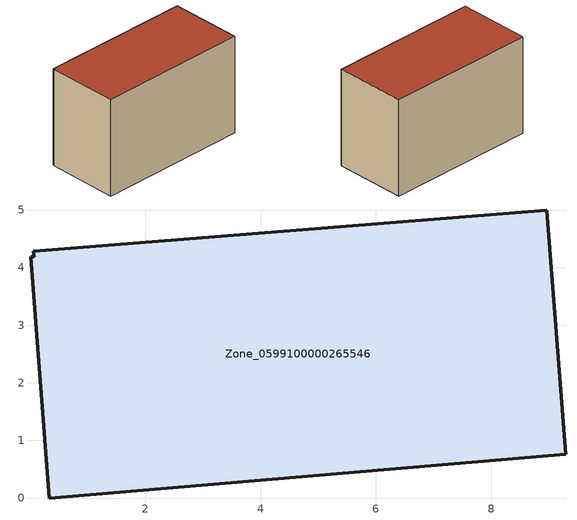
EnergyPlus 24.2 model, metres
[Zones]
Zone_0599100000265546
 floor ground (C_G): 0.07,4.19 0.05,4.29 8.97,5 9.3,0.76 0.33,0 0.01,4.19 z0
 wall outside (C_F): 0.33,0 9.3,0.76 8.97,5 0.05,4.29 0.07,4.19 0.01,4.19 0.33,0 z0:5.81
 roof outside (C_R): 0.07,4.19 0.01,4.19 0.33,0 9.3,0.76 8.97,5 0.05,4.29 z5.81
[BUILDING]
Pand.0599100000265546: North Axis=0; Terrain=City; Loads Convergence Tolerance Value=0.04; Temperature Convergence Tolerance Value=0.4; Solar Distribution=FullExterior; Maximum Number of Warmup Days=25; Minimum Number of Warmup Days=1
[Site:Location]
Rotterdam.The.Hague.AP_ZH_NLD Design_Conditions: Latitude=51.96; Longitude=4.45; Time Zone=1; Elevation=-4.5
[SITE:GROUNDTEMPERATURE:BUILDINGSURFACE]
18, 18, 18, 18, 18, 18, 18, 18, 18, 18, 18, 18
[MATERIAL] Thermal Absorptance=0.9; Solar Absorptance=0.7; Visible Absorptance=0.7
Name | Roughness | Thickness | Conductivity | Density | Specific Heat
G.TI.1946-1964 | MediumSmooth | 0.15 | 1 | 540 | 1210
F.TI.1946-1964 | Rough | 0.3 | 0.857143 | 1920 | 840
R.TI.1946-1964 | MediumRough | 0.2 | 0.277778 | 1500 | 1000
[CONSTRUCTION]
C_G: G.TI.1946-1964
C_F: F.TI.1946-1964
C_R: R.TI.1946-1964
[ZONE]
Zone_0599100000265546: Type=1; Multiplier=1; Ceiling Height=Autocalculate; Volume=Autocalculate; Floor Area=autocalculate; Part of Total Floor Area=Yes
[ZONEINFILTRATION:DESIGNFLOWRATE]
Infil_Zone_0599100000265546: Zone or ZoneList or Space or SpaceList=Zone_0599100000265546; Schedule=AlwaysOn; Design Flow Rate Calculation Method=Flow/Area; Flow Rate per Floor Area=0.003; Constant Term Coefficient=1; Temperature Term Coefficient=0; Velocity Term Coefficient=0; Velocity Squared Term Coefficient=0
[HVACTEMPLATE:ZONE:IDEALLOADSAIRSYSTEM]
Zone_0599100000265546: Maximum Heating Supply Air Temperature=50; Minimum Cooling Supply Air Temperature=13; Maximum Heating Supply Air Humidity Ratio=0.0156; Minimum Cooling Supply Air Humidity Ratio=0.0077; Heating Limit=NoLimit; Cooling Limit=NoLimit; Dehumidification Control Type=ConstantSensibleHeatRatio; Cooling Sensible Heat Ratio=0.7; Dehumidification Setpoint=60; Humidification Control Type=None; Humidification Setpoint=30; Outdoor Air Method=None; Outdoor Air Flow Rate per Person=0.00944; Outdoor Air Flow Rate per Zone Floor Area=0; Outdoor Air Flow Rate per Zone=0; Demand Controlled Ventilation Type=None; Outdoor Air Economizer Type=NoEconomizer; Heat Recovery Type=None; Sensible Heat Recovery Effectiveness=0.7; Latent Heat Recovery Effectiveness=0.65
[ZONECONTROL:THERMOSTAT]
ThermostatControl_Zone_0599100000265546: Zone or ZoneList=Zone_0599100000265546; Control Type Schedule=DualSetpointControlType; Control 1=Thermostat_Zone_0599100000265546; Temperature Difference Between Cutout And Setpoint=0
[THERMOSTATSETPOINT:DUALSETPOINT]
Thermostat_Zone_0599100000265546: Heating Setpoint Temperature Schedule=HeatingSetpoint_Zone_0599100000265546; Cooling Setpoint Temperature Schedule=CoolingSetpoint_Zone_0599100000265546
[SCHEDULE:COMPACT]
HeatingSetpoint_Zone_0599100000265546: Through: 12/31, For: AllDays, Until: 24:00, 21
CoolingSetpoint_Zone_0599100000265546: Through: 12/31, For: AllDays, Until: 24:00, 24
DualSetpointControlType: Through: 12/31, For: AllDays, Until: 24:00, 4
AlwaysOn: Through: 12/31, For: AllDays, Until: 24:00, 1
